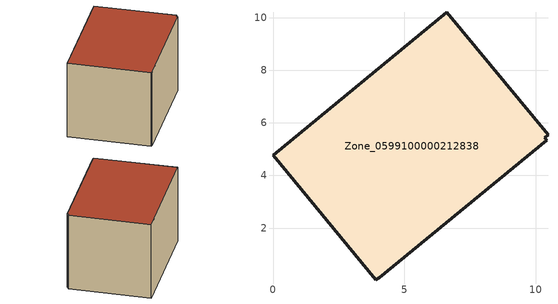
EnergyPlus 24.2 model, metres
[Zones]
Zone_0599100000212838
 floor ground (C_G): 10.47,5.54 10.34,5.43 10.41,5.34 4.04,0.1 3.9,0.02 0,4.77 6.62,10.22 z2.97
 wall outside (C_F): 10.34,5.43 10.47,5.54 6.62,10.22 0,4.77 3.9,0.02 4.04,0.1 10.41,5.34 10.34,5.43 z2.97:8.95
 roof outside (C_R): 10.41,5.34 10.34,5.43 10.47,5.54 6.62,10.22 0,4.77 3.9,0.02 4.04,0.1 z8.95
[BUILDING]
Pand.0599100000212838: North Axis=0; Terrain=City; Loads Convergence Tolerance Value=0.04; Temperature Convergence Tolerance Value=0.4; Solar Distribution=FullExterior; Maximum Number of Warmup Days=25; Minimum Number of Warmup Days=1
[Site:Location]
Rotterdam.The.Hague.AP_ZH_NLD Design_Conditions: Latitude=51.96; Longitude=4.45; Time Zone=1; Elevation=-4.5
[SITE:GROUNDTEMPERATURE:BUILDINGSURFACE]
18, 18, 18, 18, 18, 18, 18, 18, 18, 18, 18, 18
[MATERIAL] Thermal Absorptance=0.9; Solar Absorptance=0.7; Visible Absorptance=0.7
Name | Roughness | Thickness | Conductivity | Density | Specific Heat
G.TC.1946-1964 | MediumSmooth | 0.15 | 1 | 540 | 1210
F.TC.1946-1964 | Rough | 0.3 | 0.857143 | 1920 | 840
R.TC.1946-1964 | MediumRough | 0.2 | 0.235294 | 1500 | 1000
[CONSTRUCTION]
C_G: G.TC.1946-1964
C_F: F.TC.1946-1964
C_R: R.TC.1946-1964
[ZONE]
Zone_0599100000212838: Type=1; Multiplier=1; Ceiling Height=Autocalculate; Volume=Autocalculate; Floor Area=autocalculate; Part of Total Floor Area=Yes
[ZONEINFILTRATION:DESIGNFLOWRATE]
Infil_Zone_0599100000212838: Zone or ZoneList or Space or SpaceList=Zone_0599100000212838; Schedule=AlwaysOn; Design Flow Rate Calculation Method=Flow/Area; Flow Rate per Floor Area=0.003; Constant Term Coefficient=1; Temperature Term Coefficient=0; Velocity Term Coefficient=0; Velocity Squared Term Coefficient=0
[HVACTEMPLATE:ZONE:IDEALLOADSAIRSYSTEM]
Zone_0599100000212838: Maximum Heating Supply Air Temperature=50; Minimum Cooling Supply Air Temperature=13; Maximum Heating Supply Air Humidity Ratio=0.0156; Minimum Cooling Supply Air Humidity Ratio=0.0077; Heating Limit=NoLimit; Cooling Limit=NoLimit; Dehumidification Control Type=ConstantSensibleHeatRatio; Cooling Sensible Heat Ratio=0.7; Dehumidification Setpoint=60; Humidification Control Type=None; Humidification Setpoint=30; Outdoor Air Method=None; Outdoor Air Flow Rate per Person=0.00944; Outdoor Air Flow Rate per Zone Floor Area=0; Outdoor Air Flow Rate per Zone=0; Demand Controlled Ventilation Type=None; Outdoor Air Economizer Type=NoEconomizer; Heat Recovery Type=None; Sensible Heat Recovery Effectiveness=0.7; Latent Heat Recovery Effectiveness=0.65
[ZONECONTROL:THERMOSTAT]
ThermostatControl_Zone_0599100000212838: Zone or ZoneList=Zone_0599100000212838; Control Type Schedule=DualSetpointControlType; Control 1=Thermostat_Zone_0599100000212838; Temperature Difference Between Cutout And Setpoint=0
[THERMOSTATSETPOINT:DUALSETPOINT]
Thermostat_Zone_0599100000212838: Heating Setpoint Temperature Schedule=HeatingSetpoint_Zone_0599100000212838; Cooling Setpoint Temperature Schedule=CoolingSetpoint_Zone_0599100000212838
[SCHEDULE:COMPACT]
HeatingSetpoint_Zone_0599100000212838: Through: 12/31, For: AllDays, Until: 24:00, 21
CoolingSetpoint_Zone_0599100000212838: Through: 12/31, For: AllDays, Until: 24:00, 24
DualSetpointControlType: Through: 12/31, For: AllDays, Until: 24:00, 4
AlwaysOn: Through: 12/31, For: AllDays, Until: 24:00, 1
